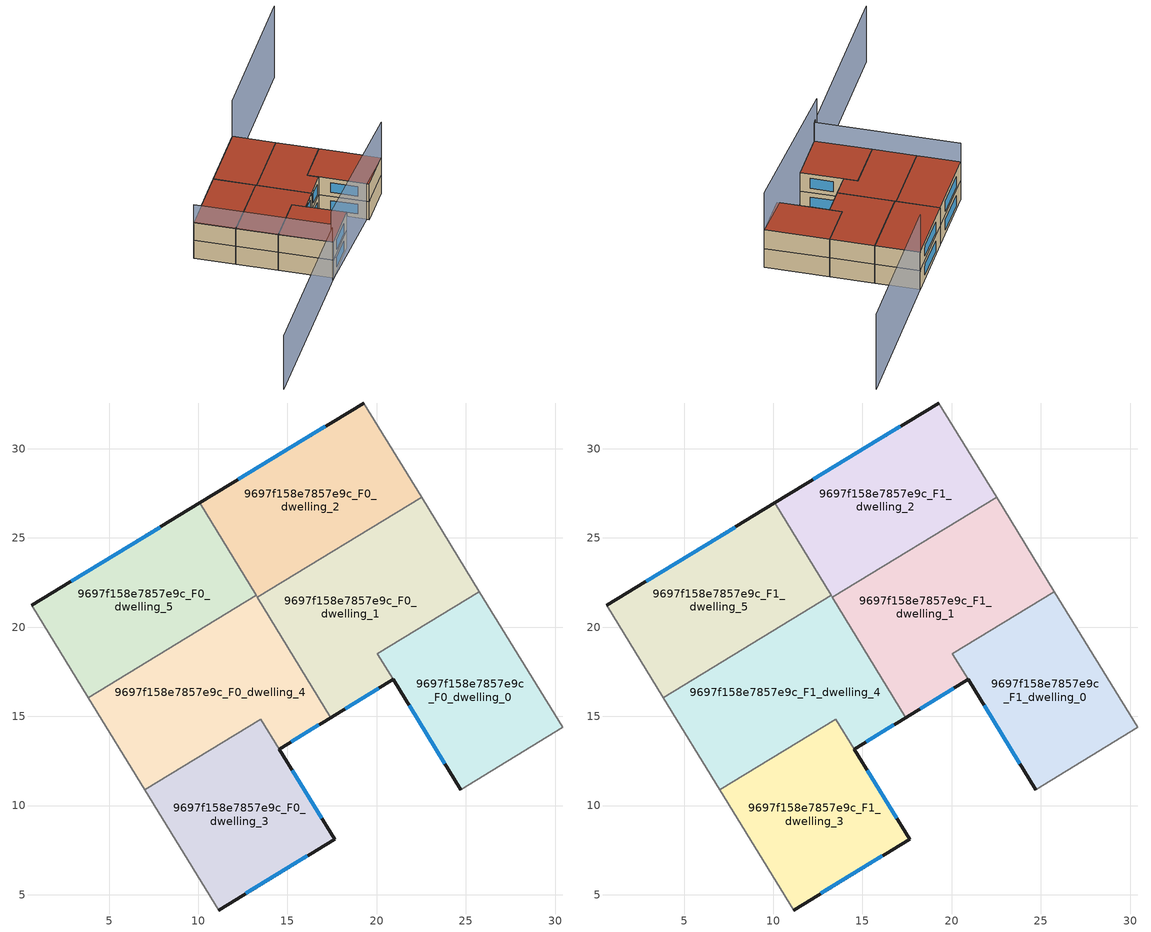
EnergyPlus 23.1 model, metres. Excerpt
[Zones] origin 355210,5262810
9697f158e7857e9c_F0_dwelling_0
 floor ground (EU_floor_Construction): 25.76,22 30.44,14.38 24.71,10.89 20.04,18.51 z0
 wall outside (EU_wall_Construction): 20.93,17.07 24.71,10.89 z0:3
 wall adiabatic (EU_wall_Construction): 24.71,10.89 30.44,14.38 25.76,22 z0:3
 wall to 9697f158e7857e9c_F0_dwelling_1 (EU_wall_Construction): 20.05,18.51 20.93,17.07 / 25.76,22 20.04,18.51 z0:3
 window (EU_Window_Construction): 21.82,15.62 23.83,12.34 z0.7:2.3
9697f158e7857e9c_F0_dwelling_1
 floor ground (EU_floor_Construction): 22.53,27.28 25.76,22 20.04,18.51 20.93,17.07 17.42,14.93 13.32,21.67 z0
 wall outside (EU_wall_Construction): 17.42,14.93 20.93,17.07 z0:3
 wall to 9697f158e7857e9c_F0_dwelling_2 (EU_wall_Construction): 22.53,27.28 13.32,21.67 z0:3
 wall adiabatic (EU_wall_Construction): 25.76,22 22.53,27.28 z0:3
 wall to 9697f158e7857e9c_F0_dwelling_4 (EU_wall_Construction): 13.32,21.67 17.42,14.93 z0:3
 window (EU_Window_Construction): 18.25,15.43 20.1,16.57 z0.7:2.3
9697f158e7857e9c_F0_dwelling_2
 floor ground (EU_floor_Construction): 19.28,32.57 22.53,27.28 13.32,21.67 10.09,26.96 z0
 wall outside (EU_wall_Construction): 19.28,32.57 10.09,26.96 z0:3
 wall adiabatic (EU_wall_Construction): 22.53,27.28 19.28,32.57 z0:3
 wall to 9697f158e7857e9c_F0_dwelling_5 (EU_wall_Construction): 10.09,26.96 13.24,21.79 z0:3
 wall to 9697f158e7857e9c_F0_dwelling_4 (EU_wall_Construction): 13.24,21.79 13.32,21.67 z0:3
 window (EU_Window_Construction): 17.12,31.25 12.25,28.28 z0.7:2.3
9697f158e7857e9c_F0_dwelling_3
 floor ground (EU_floor_Construction): 14.53,13.17 17.64,8.11 11.14,4.14 7,10.88 13.5,14.84 z0
 wall outside (EU_wall_Construction): 11.14,4.14 17.64,8.11 14.53,13.16 z0:3
 wall adiabatic (EU_wall_Construction): 7,10.88 11.14,4.14 z0:3
 wall to 9697f158e7857e9c_F0_dwelling_4 (EU_wall_Construction): 14.53,13.17 13.5,14.84 7,10.88 z0:3
 window (EU_Window_Construction): 16.91,9.3 15.26,11.98 / 12.67,5.08 16.11,7.18 z0.7:2.3
9697f158e7857e9c_F0_dwelling_4
 floor ground (EU_floor_Construction): 13.24,21.79 17.42,14.93 14.53,13.17 13.5,14.84 7,10.88 3.83,16.05 z0
 wall outside (EU_wall_Construction): 14.53,13.17 17.42,14.93 z0:3
 wall adiabatic (EU_wall_Construction): 3.83,16.05 7,10.88 z0:3
 wall to 9697f158e7857e9c_F0_dwelling_5 (EU_wall_Construction): 13.24,21.79 3.83,16.05 z0:3
 window (EU_Window_Construction): 15.21,13.58 16.74,14.52 z0.7:2.3
9697f158e7857e9c_F0_dwelling_5
 floor ground (EU_floor_Construction): 10.09,26.96 13.24,21.79 3.83,16.05 0.66,21.22 z0
 wall outside (EU_wall_Construction): 10.09,26.96 0.66,21.22 z0:3
 wall adiabatic (EU_wall_Construction): 0.66,21.22 3.83,16.05 z0:3
 window (EU_Window_Construction): 7.88,25.61 2.88,22.57 z0.7:2.3
9697f158e7857e9c_F1_dwelling_0
 floor to 9697f158e7857e9c_F0_dwelling_0 (EU_floor_Construction): 25.76,22 30.44,14.38 24.71,10.89 20.04,18.51 z3
 wall outside (EU_wall_Construction): 20.93,17.07 24.71,10.89 z3:6
 wall adiabatic (EU_wall_Construction): 24.71,10.89 30.44,14.38 25.76,22 z3:6
 wall to 9697f158e7857e9c_F1_dwelling_1 (EU_wall_Construction): 20.05,18.51 20.93,17.07 / 25.76,22 20.04,18.51 z3:6
 window (EU_Window_Construction): 21.82,15.62 23.83,12.34 z3.7:5.3
 roof outside (EU_roof_Construction): 30.44,14.38 25.76,22 20.04,18.51 24.71,10.89 z6
9697f158e7857e9c_F1_dwelling_1
 floor to 9697f158e7857e9c_F0_dwelling_1 (EU_floor_Construction): 22.53,27.28 25.76,22 20.04,18.51 20.93,17.07 17.42,14.93 13.32,21.67 z3
 wall outside (EU_wall_Construction): 17.42,14.93 20.93,17.07 z3:6
 wall to 9697f158e7857e9c_F1_dwelling_2 (EU_wall_Construction): 22.53,27.28 13.32,21.67 z3:6
 wall adiabatic (EU_wall_Construction): 25.76,22 22.53,27.28 z3:6
 wall to 9697f158e7857e9c_F1_dwelling_4 (EU_wall_Construction): 13.32,21.67 17.42,14.93 z3:6
 window (EU_Window_Construction): 18.25,15.43 20.1,16.57 z3.7:5.3
 roof outside (EU_roof_Construction): 20.93,17.07 20.04,18.51 25.76,22 22.53,27.28 13.32,21.67 17.42,14.93 z6
9697f158e7857e9c_F1_dwelling_2
 floor to 9697f158e7857e9c_F0_dwelling_2 (EU_floor_Construction): 19.28,32.57 22.53,27.28 13.32,21.67 10.09,26.96 z3
 wall outside (EU_wall_Construction): 19.28,32.57 10.09,26.96 z3:6
 wall adiabatic (EU_wall_Construction): 22.53,27.28 19.28,32.57 z3:6
 wall to 9697f158e7857e9c_F1_dwelling_5 (EU_wall_Construction): 10.09,26.96 13.24,21.79 z3:6
 wall to 9697f158e7857e9c_F1_dwelling_4 (EU_wall_Construction): 13.24,21.79 13.32,21.67 z3:6
 window (EU_Window_Construction): 17.12,31.25 12.25,28.28 z3.7:5.3
 roof outside (EU_roof_Construction): 22.53,27.28 19.28,32.57 10.09,26.96 13.32,21.67 z6
9697f158e7857e9c_F1_dwelling_3
 floor to 9697f158e7857e9c_F0_dwelling_3 (EU_floor_Construction): 14.53,13.17 17.64,8.11 11.14,4.14 7,10.88 13.5,14.84 z3
 wall outside (EU_wall_Construction): 11.14,4.14 17.64,8.11 14.53,13.16 z3:6
 wall adiabatic (EU_wall_Construction): 7,10.88 11.14,4.14 z3:6
 wall to 9697f158e7857e9c_F1_dwelling_4 (EU_wall_Construction): 14.53,13.17 13.5,14.84 7,10.88 z3:6
 window (EU_Window_Construction): 16.91,9.3 15.26,11.98 / 12.67,5.08 16.11,7.18 z3.7:5.3
 roof outside (EU_roof_Construction): 17.64,8.11 14.53,13.17 13.5,14.84 7,10.88 11.14,4.14 z6
9697f158e7857e9c_F1_dwelling_4
 floor to 9697f158e7857e9c_F0_dwelling_4 (EU_floor_Construction): 13.24,21.79 17.42,14.93 14.53,13.17 13.5,14.84 7,10.88 3.83,16.05 z3
 wall outside (EU_wall_Construction): 14.53,13.17 17.42,14.93 z3:6
 wall adiabatic (EU_wall_Construction): 3.83,16.05 7,10.88 z3:6
 wall to 9697f158e7857e9c_F1_dwelling_5 (EU_wall_Construction): 13.24,21.79 3.83,16.05 z3:6
 window (EU_Window_Construction): 15.21,13.58 16.74,14.52 z3.7:5.3
 roof outside (EU_roof_Construction): 14.53,13.17 17.42,14.93 13.24,21.79 3.83,16.05 7,10.88 13.5,14.84 z6
9697f158e7857e9c_F1_dwelling_5
 floor to 9697f158e7857e9c_F0_dwelling_5 (EU_floor_Construction): 10.09,26.96 13.24,21.79 3.83,16.05 0.66,21.22 z3
 wall outside (EU_wall_Construction): 10.09,26.96 0.66,21.22 z3:6
 wall adiabatic (EU_wall_Construction): 0.66,21.22 3.83,16.05 z3:6
 window (EU_Window_Construction): 7.88,25.61 2.88,22.57 z3.7:5.3
 roof outside (EU_roof_Construction): 13.24,21.79 10.09,26.96 0.66,21.22 3.83,16.05 z6
shading: 19.28,32.56 39.74,45.12 / 10.11,3.56 30.44,14.38 z0:12; 0.71,21.25 11.14,4.14 / 11.14,4.14 -12.84,-10.48 z0:9
[Building]
EU S2 Campaign: North Axis=0; Terrain=City; Solar Distribution=FullExterior
[Site:Location]
Budapest.Ferenc.Liszt.Intl.AP: Latitude=47.437; Longitude=19.256; Time Zone=1; Elevation=185
[SizingPeriod:WeatherFileDays]
AnnualSizingPeriod: Begin Month=1; Begin Day of Month=1; End Month=12; End Day of Month=31; Day of Week for Start Day=Monday; Use Weather File Daylight Saving Period=No; Use Weather File Rain and Snow Indicators=No
[MATERIAL]
EU_InternalMass_Material: Roughness=MediumRough; Thickness=0.1; Conductivity=1; Density=1800; Specific Heat=900; Thermal Absorptance=0.9; Solar Absorptance=0.7; Visible Absorptance=0.7
[MATERIAL:NOMASS] Roughness=MediumRough; Thermal Absorptance=0.9; Solar Absorptance=0.7; Visible Absorptance=0.7
Name | Thermal Resistance
EU_wall_NoMass | 0.832559
EU_roof_NoMass | 1.39638
EU_floor_NoMass | 0.872794
[WINDOWMATERIAL:SIMPLEGLAZINGSYSTEM]
EU_Window_SimpleGlazing: UFactor=2.79869; Solar Heat Gain Coefficient=0.75; Visible Transmittance=0.75
[CONSTRUCTION]
EU_wall_Construction: EU_wall_NoMass
EU_roof_Construction: EU_roof_NoMass
EU_floor_Construction: EU_floor_NoMass
EU_Window_Construction: EU_Window_SimpleGlazing
EU_InternalMass_Construction: EU_InternalMass_Material
[ZONE] Type=1; Multiplier=1; Ceiling Height=autocalculate; Floor Area=autocalculate; Part of Total Floor Area=Yes
Name | Volume
9697f158e7857e9c_F0_dwelling_0; 9697f158e7857e9c_F1_dwelling_0 | 179.598
9697f158e7857e9c_F0_dwelling_1; 9697f158e7857e9c_F1_dwelling_1 | 221.302
9697f158e7857e9c_F0_dwelling_2; 9697f158e7857e9c_F1_dwelling_2 | 200.469
9697f158e7857e9c_F0_dwelling_3; 9697f158e7857e9c_F1_dwelling_3 | 180.456
9697f158e7857e9c_F0_dwelling_4; 9697f158e7857e9c_F1_dwelling_4 | 220.464
9697f158e7857e9c_F0_dwelling_5; 9697f158e7857e9c_F1_dwelling_5 | 200.485
[INTERNALMASS] Construction=EU_InternalMass_Construction
Name | Zone or ZoneList | Surface Area
9697f158e7857e9c_F0_dwelling_0_EU_InternalMass | 9697f158e7857e9c_F0_dwelling_0 | 59.8847
9697f158e7857e9c_F0_dwelling_1_EU_InternalMass | 9697f158e7857e9c_F0_dwelling_1 | 73.768
9697f158e7857e9c_F0_dwelling_2_EU_InternalMass | 9697f158e7857e9c_F0_dwelling_2 | 66.8229
9697f158e7857e9c_F0_dwelling_3_EU_InternalMass | 9697f158e7857e9c_F0_dwelling_3 | 60.1565
9697f158e7857e9c_F0_dwelling_4_EU_InternalMass | 9697f158e7857e9c_F0_dwelling_4 | 73.4905
9697f158e7857e9c_F0_dwelling_5_EU_InternalMass | 9697f158e7857e9c_F0_dwelling_5 | 66.8285
9697f158e7857e9c_F1_dwelling_0_EU_InternalMass | 9697f158e7857e9c_F1_dwelling_0 | 59.8847
9697f158e7857e9c_F1_dwelling_1_EU_InternalMass | 9697f158e7857e9c_F1_dwelling_1 | 73.768
9697f158e7857e9c_F1_dwelling_2_EU_InternalMass | 9697f158e7857e9c_F1_dwelling_2 | 66.8229
9697f158e7857e9c_F1_dwelling_3_EU_InternalMass | 9697f158e7857e9c_F1_dwelling_3 | 60.1565
9697f158e7857e9c_F1_dwelling_4_EU_InternalMass | 9697f158e7857e9c_F1_dwelling_4 | 73.4905
9697f158e7857e9c_F1_dwelling_5_EU_InternalMass | 9697f158e7857e9c_F1_dwelling_5 | 66.8285
[OTHEREQUIPMENT] Fuel Type=Electricity; Design Level Calculation Method=Watts/Area; Power per Zone Floor Area=1; Fraction Latent=0; Fraction Radiant=0; Fraction Lost=0; Carbon Dioxide Generation Rate=0; EndUse Subcategory=EU_Step8_InternalGains
Name | Zone or ZoneList or Space or SpaceList | Schedule
EU_Step8_InternalGain_9697f158e7857e9c_F0_dwelling_0_f000 | 9697f158e7857e9c_F0_dwelling_0 | EU_Step8_GainSchedule_9697f158e7857e9c_F0_dwelling_0_f000
EU_Step8_InternalGain_9697f158e7857e9c_F0_dwelling_1_f000 | 9697f158e7857e9c_F0_dwelling_1 | EU_Step8_GainSchedule_9697f158e7857e9c_F0_dwelling_1_f000
EU_Step8_InternalGain_9697f158e7857e9c_F0_dwelling_2_f000 | 9697f158e7857e9c_F0_dwelling_2 | EU_Step8_GainSchedule_9697f158e7857e9c_F0_dwelling_2_f000
EU_Step8_InternalGain_9697f158e7857e9c_F0_dwelling_3_f000 | 9697f158e7857e9c_F0_dwelling_3 | EU_Step8_GainSchedule_9697f158e7857e9c_F0_dwelling_3_f000
EU_Step8_InternalGain_9697f158e7857e9c_F0_dwelling_4_f000 | 9697f158e7857e9c_F0_dwelling_4 | EU_Step8_GainSchedule_9697f158e7857e9c_F0_dwelling_4_f000
EU_Step8_InternalGain_9697f158e7857e9c_F0_dwelling_5_f000 | 9697f158e7857e9c_F0_dwelling_5 | EU_Step8_GainSchedule_9697f158e7857e9c_F0_dwelling_5_f000
EU_Step8_InternalGain_9697f158e7857e9c_F1_dwelling_0_f000 | 9697f158e7857e9c_F1_dwelling_0 | EU_Step8_GainSchedule_9697f158e7857e9c_F1_dwelling_0_f000
EU_Step8_InternalGain_9697f158e7857e9c_F1_dwelling_1_f000 | 9697f158e7857e9c_F1_dwelling_1 | EU_Step8_GainSchedule_9697f158e7857e9c_F1_dwelling_1_f000
EU_Step8_InternalGain_9697f158e7857e9c_F1_dwelling_2_f000 | 9697f158e7857e9c_F1_dwelling_2 | EU_Step8_GainSchedule_9697f158e7857e9c_F1_dwelling_2_f000
EU_Step8_InternalGain_9697f158e7857e9c_F1_dwelling_3_f000 | 9697f158e7857e9c_F1_dwelling_3 | EU_Step8_GainSchedule_9697f158e7857e9c_F1_dwelling_3_f000
EU_Step8_InternalGain_9697f158e7857e9c_F1_dwelling_4_f000 | 9697f158e7857e9c_F1_dwelling_4 | EU_Step8_GainSchedule_9697f158e7857e9c_F1_dwelling_4_f000
EU_Step8_InternalGain_9697f158e7857e9c_F1_dwelling_5_f000 | 9697f158e7857e9c_F1_dwelling_5 | EU_Step8_GainSchedule_9697f158e7857e9c_F1_dwelling_5_f000
[ZONEVENTILATION:DESIGNFLOWRATE] Schedule=EU_AlwaysOn; Design Flow Rate Calculation Method=AirChanges/Hour; Air Changes per Hour=0.475469; Ventilation Type=Natural; Fan Pressure Rise=0; Fan Total Efficiency=1; Constant Term Coefficient=1; Temperature Term Coefficient=0; Velocity Term Coefficient=0; Velocity Squared Term Coefficient=0; Minimum Indoor Temperature=-100; Maximum Indoor Temperature=100; Delta Temperature=-100; Minimum Outdoor Temperature=-100; Maximum Outdoor Temperature=100; Maximum Wind Speed=40
Name | Zone or ZoneList or Space or SpaceList
EU_ConstantAir_9697f158e7857e9c_F0_dwelling_0 | 9697f158e7857e9c_F0_dwelling_0
EU_ConstantAir_9697f158e7857e9c_F0_dwelling_1 | 9697f158e7857e9c_F0_dwelling_1
EU_ConstantAir_9697f158e7857e9c_F0_dwelling_2 | 9697f158e7857e9c_F0_dwelling_2
EU_ConstantAir_9697f158e7857e9c_F0_dwelling_3 | 9697f158e7857e9c_F0_dwelling_3
EU_ConstantAir_9697f158e7857e9c_F0_dwelling_4 | 9697f158e7857e9c_F0_dwelling_4
EU_ConstantAir_9697f158e7857e9c_F0_dwelling_5 | 9697f158e7857e9c_F0_dwelling_5
EU_ConstantAir_9697f158e7857e9c_F1_dwelling_0 | 9697f158e7857e9c_F1_dwelling_0
EU_ConstantAir_9697f158e7857e9c_F1_dwelling_1 | 9697f158e7857e9c_F1_dwelling_1
EU_ConstantAir_9697f158e7857e9c_F1_dwelling_2 | 9697f158e7857e9c_F1_dwelling_2
EU_ConstantAir_9697f158e7857e9c_F1_dwelling_3 | 9697f158e7857e9c_F1_dwelling_3
EU_ConstantAir_9697f158e7857e9c_F1_dwelling_4 | 9697f158e7857e9c_F1_dwelling_4
EU_ConstantAir_9697f158e7857e9c_F1_dwelling_5 | 9697f158e7857e9c_F1_dwelling_5
[HVACTEMPLATE:THERMOSTAT] Constant Heating Setpoint=20; Constant Cooling Setpoint=50
EU_HeatOnly_9697f158e7857e9c_F0_dwelling_0; EU_HeatOnly_9697f158e7857e9c_F0_dwelling_1; EU_HeatOnly_9697f158e7857e9c_F0_dwelling_2; EU_HeatOnly_9697f158e7857e9c_F0_dwelling_3; EU_HeatOnly_9697f158e7857e9c_F0_dwelling_4; EU_HeatOnly_9697f158e7857e9c_F0_dwelling_5; EU_HeatOnly_9697f158e7857e9c_F1_dwelling_0; EU_HeatOnly_9697f158e7857e9c_F1_dwelling_1; EU_HeatOnly_9697f158e7857e9c_F1_dwelling_2; EU_HeatOnly_9697f158e7857e9c_F1_dwelling_3; EU_HeatOnly_9697f158e7857e9c_F1_dwelling_4; EU_HeatOnly_9697f158e7857e9c_F1_dwelling_5
[HVACTEMPLATE:ZONE:IDEALLOADSAIRSYSTEM] System Availability Schedule=EU_AlwaysOn; Maximum Heating Supply Air Temperature=50; Minimum Cooling Supply Air Temperature=13; Maximum Heating Supply Air Humidity Ratio=0.0156; Minimum Cooling Supply Air Humidity Ratio=0.0077; Heating Limit=NoLimit; Cooling Limit=NoLimit; Heating Availability Schedule=EU_AlwaysOn; Cooling Availability Schedule=EU_CoolingOff; Dehumidification Control Type=ConstantSensibleHeatRatio; Cooling Sensible Heat Ratio=0.7; Dehumidification Setpoint=60; Humidification Control Type=None; Humidification Setpoint=30; Outdoor Air Method=None; Outdoor Air Flow Rate per Person=0.00944; Outdoor Air Flow Rate per Zone Floor Area=0; Outdoor Air Flow Rate per Zone=0; Demand Controlled Ventilation Type=None; Outdoor Air Economizer Type=NoEconomizer; Heat Recovery Type=None; Sensible Heat Recovery Effectiveness=0.7; Latent Heat Recovery Effectiveness=0.65
Name | Template Thermostat
9697f158e7857e9c_F0_dwelling_0 | EU_HeatOnly_9697f158e7857e9c_F0_dwelling_0
9697f158e7857e9c_F0_dwelling_1 | EU_HeatOnly_9697f158e7857e9c_F0_dwelling_1
9697f158e7857e9c_F0_dwelling_2 | EU_HeatOnly_9697f158e7857e9c_F0_dwelling_2
9697f158e7857e9c_F0_dwelling_3 | EU_HeatOnly_9697f158e7857e9c_F0_dwelling_3
9697f158e7857e9c_F0_dwelling_4 | EU_HeatOnly_9697f158e7857e9c_F0_dwelling_4
9697f158e7857e9c_F0_dwelling_5 | EU_HeatOnly_9697f158e7857e9c_F0_dwelling_5
9697f158e7857e9c_F1_dwelling_0 | EU_HeatOnly_9697f158e7857e9c_F1_dwelling_0
9697f158e7857e9c_F1_dwelling_1 | EU_HeatOnly_9697f158e7857e9c_F1_dwelling_1
9697f158e7857e9c_F1_dwelling_2 | EU_HeatOnly_9697f158e7857e9c_F1_dwelling_2
9697f158e7857e9c_F1_dwelling_3 | EU_HeatOnly_9697f158e7857e9c_F1_dwelling_3
9697f158e7857e9c_F1_dwelling_4 | EU_HeatOnly_9697f158e7857e9c_F1_dwelling_4
9697f158e7857e9c_F1_dwelling_5 | EU_HeatOnly_9697f158e7857e9c_F1_dwelling_5
[SIZING:ZONE] Zone Cooling Design Supply Air Temperature Input Method=SupplyAirTemperature; Zone Cooling Design Supply Air Temperature=13; Zone Heating Design Supply Air Temperature Input Method=SupplyAirTemperature; Zone Heating Design Supply Air Temperature=50; Zone Cooling Design Supply Air Humidity Ratio=0.008; Zone Heating Design Supply Air Humidity Ratio=0.008; Cooling Design Air Flow Method=DesignDay; Cooling Design Air Flow Rate=0; Cooling Minimum Air Flow per Zone Floor Area=0.000762; Cooling Minimum Air Flow=0; Cooling Minimum Air Flow Fraction=0.2; Heating Design Air Flow Method=DesignDay; Heating Design Air Flow Rate=0; Heating Maximum Air Flow per Zone Floor Area=0.002032; Heating Maximum Air Flow=0.141576; Heating Maximum Air Flow Fraction=0.3; Account for Dedicated Outdoor Air System=No; Dedicated Outdoor Air System Control Strategy=NeutralSupplyAir; Dedicated Outdoor Air Low Setpoint Temperature for Design=autosize; Dedicated Outdoor Air High Setpoint Temperature for Design=autosize; Zone Load Sizing Method=Sensible Load Only No Latent Load; Zone Latent Cooling Design Supply Air Humidity Ratio Input Method=HumidityRatioDifference; Zone Cooling Design Supply Air Humidity Ratio Difference=0.005; Zone Latent Heating Design Supply Air Humidity Ratio Input Method=HumidityRatioDifference; Zone Humidification Design Supply Air Humidity Ratio Difference=0.005
9697f158e7857e9c_F0_dwelling_0; 9697f158e7857e9c_F0_dwelling_1; 9697f158e7857e9c_F0_dwelling_2; 9697f158e7857e9c_F0_dwelling_3; 9697f158e7857e9c_F0_dwelling_4; 9697f158e7857e9c_F0_dwelling_5; 9697f158e7857e9c_F1_dwelling_0; 9697f158e7857e9c_F1_dwelling_1; 9697f158e7857e9c_F1_dwelling_2; 9697f158e7857e9c_F1_dwelling_3; 9697f158e7857e9c_F1_dwelling_4; 9697f158e7857e9c_F1_dwelling_5
[SCHEDULE:CONSTANT]
Name | Hourly Value
EU_AlwaysOn | 1
EU_CoolingOff | 0
[SCHEDULE:FILE] Column Number=1; Rows to Skip at Top=0; Number of Hours of Data=8760; Column Separator=Comma; Interpolate to Timestep=No; Minutes per Item=60; Adjust Schedule for Daylight Savings=Yes
Name | File
EU_Step8_GainSchedule_9697f158e7857e9c_F0_dwelling_0_f000 | ../../schedules/9697f158e7857e9c/9697f158e7857e9c_F0_dwelling_0_f000_gain.csv
EU_Step8_GainSchedule_9697f158e7857e9c_F0_dwelling_1_f000 | ../../schedules/9697f158e7857e9c/9697f158e7857e9c_F0_dwelling_1_f000_gain.csv
EU_Step8_GainSchedule_9697f158e7857e9c_F0_dwelling_2_f000 | ../../schedules/9697f158e7857e9c/9697f158e7857e9c_F0_dwelling_2_f000_gain.csv
EU_Step8_GainSchedule_9697f158e7857e9c_F0_dwelling_3_f000 | ../../schedules/9697f158e7857e9c/9697f158e7857e9c_F0_dwelling_3_f000_gain.csv
EU_Step8_GainSchedule_9697f158e7857e9c_F0_dwelling_4_f000 | ../../schedules/9697f158e7857e9c/9697f158e7857e9c_F0_dwelling_4_f000_gain.csv
EU_Step8_GainSchedule_9697f158e7857e9c_F0_dwelling_5_f000 | ../../schedules/9697f158e7857e9c/9697f158e7857e9c_F0_dwelling_5_f000_gain.csv
EU_Step8_GainSchedule_9697f158e7857e9c_F1_dwelling_0_f000 | ../../schedules/9697f158e7857e9c/9697f158e7857e9c_F1_dwelling_0_f000_gain.csv
EU_Step8_GainSchedule_9697f158e7857e9c_F1_dwelling_1_f000 | ../../schedules/9697f158e7857e9c/9697f158e7857e9c_F1_dwelling_1_f000_gain.csv
EU_Step8_GainSchedule_9697f158e7857e9c_F1_dwelling_2_f000 | ../../schedules/9697f158e7857e9c/9697f158e7857e9c_F1_dwelling_2_f000_gain.csv
EU_Step8_GainSchedule_9697f158e7857e9c_F1_dwelling_3_f000 | ../../schedules/9697f158e7857e9c/9697f158e7857e9c_F1_dwelling_3_f000_gain.csv
EU_Step8_GainSchedule_9697f158e7857e9c_F1_dwelling_4_f000 | ../../schedules/9697f158e7857e9c/9697f158e7857e9c_F1_dwelling_4_f000_gain.csv
EU_Step8_GainSchedule_9697f158e7857e9c_F1_dwelling_5_f000 | ../../schedules/9697f158e7857e9c/9697f158e7857e9c_F1_dwelling_5_f000_gain.csv
